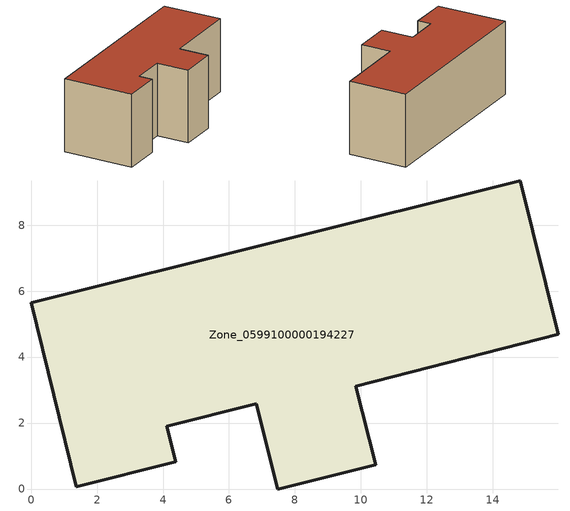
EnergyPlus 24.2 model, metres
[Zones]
Zone_0599100000194227
 floor ground (C_G): 7.48,0 6.83,2.58 4.12,1.9 4.39,0.82 1.38,0.07 0,5.65 14.83,9.34 15.99,4.69 9.85,3.12 10.45,0.74 z0
 wall outside (C_F): 4.39,0.82 4.12,1.9 6.83,2.58 7.48,0 10.45,0.74 9.85,3.12 15.99,4.69 14.83,9.34 0,5.65 1.38,0.07 4.39,0.82 z0:5.95
 roof outside (C_R): 6.83,2.58 7.48,0 10.45,0.74 9.85,3.12 15.99,4.69 14.83,9.34 0,5.65 1.38,0.07 4.39,0.82 4.12,1.9 z5.95
[BUILDING]
Pand.0599100000194227: North Axis=0; Terrain=City; Loads Convergence Tolerance Value=0.04; Temperature Convergence Tolerance Value=0.4; Solar Distribution=FullExterior; Maximum Number of Warmup Days=25; Minimum Number of Warmup Days=1
[Site:Location]
Rotterdam.The.Hague.AP_ZH_NLD Design_Conditions: Latitude=51.96; Longitude=4.45; Time Zone=1; Elevation=-4.5
[SITE:GROUNDTEMPERATURE:BUILDINGSURFACE]
18, 18, 18, 18, 18, 18, 18, 18, 18, 18, 18, 18
[MATERIAL] Thermal Absorptance=0.9; Solar Absorptance=0.7; Visible Absorptance=0.7
Name | Roughness | Thickness | Conductivity | Density | Specific Heat
G.TI.1965-1974 | MediumSmooth | 0.15 | 0.882353 | 540 | 1210
F.TI.1965-1974 | Rough | 0.3 | 0.697674 | 1920 | 840
R.TI.1965-1974 | MediumRough | 0.2 | 0.232558 | 1500 | 1000
[CONSTRUCTION]
C_G: G.TI.1965-1974
C_F: F.TI.1965-1974
C_R: R.TI.1965-1974
[ZONE]
Zone_0599100000194227: Type=1; Multiplier=1; Ceiling Height=Autocalculate; Volume=Autocalculate; Floor Area=autocalculate; Part of Total Floor Area=Yes
[ZONEINFILTRATION:DESIGNFLOWRATE]
Infil_Zone_0599100000194227: Zone or ZoneList or Space or SpaceList=Zone_0599100000194227; Schedule=AlwaysOn; Design Flow Rate Calculation Method=Flow/Area; Flow Rate per Floor Area=0.003; Constant Term Coefficient=1; Temperature Term Coefficient=0; Velocity Term Coefficient=0; Velocity Squared Term Coefficient=0
[HVACTEMPLATE:ZONE:IDEALLOADSAIRSYSTEM]
Zone_0599100000194227: Maximum Heating Supply Air Temperature=50; Minimum Cooling Supply Air Temperature=13; Maximum Heating Supply Air Humidity Ratio=0.0156; Minimum Cooling Supply Air Humidity Ratio=0.0077; Heating Limit=NoLimit; Cooling Limit=NoLimit; Dehumidification Control Type=ConstantSensibleHeatRatio; Cooling Sensible Heat Ratio=0.7; Dehumidification Setpoint=60; Humidification Control Type=None; Humidification Setpoint=30; Outdoor Air Method=None; Outdoor Air Flow Rate per Person=0.00944; Outdoor Air Flow Rate per Zone Floor Area=0; Outdoor Air Flow Rate per Zone=0; Demand Controlled Ventilation Type=None; Outdoor Air Economizer Type=NoEconomizer; Heat Recovery Type=None; Sensible Heat Recovery Effectiveness=0.7; Latent Heat Recovery Effectiveness=0.65
[ZONECONTROL:THERMOSTAT]
ThermostatControl_Zone_0599100000194227: Zone or ZoneList=Zone_0599100000194227; Control Type Schedule=DualSetpointControlType; Control 1=Thermostat_Zone_0599100000194227; Temperature Difference Between Cutout And Setpoint=0
[THERMOSTATSETPOINT:DUALSETPOINT]
Thermostat_Zone_0599100000194227: Heating Setpoint Temperature Schedule=HeatingSetpoint_Zone_0599100000194227; Cooling Setpoint Temperature Schedule=CoolingSetpoint_Zone_0599100000194227
[SCHEDULE:COMPACT]
HeatingSetpoint_Zone_0599100000194227: Through: 12/31, For: AllDays, Until: 24:00, 21
CoolingSetpoint_Zone_0599100000194227: Through: 12/31, For: AllDays, Until: 24:00, 24
DualSetpointControlType: Through: 12/31, For: AllDays, Until: 24:00, 4
AlwaysOn: Through: 12/31, For: AllDays, Until: 24:00, 1
